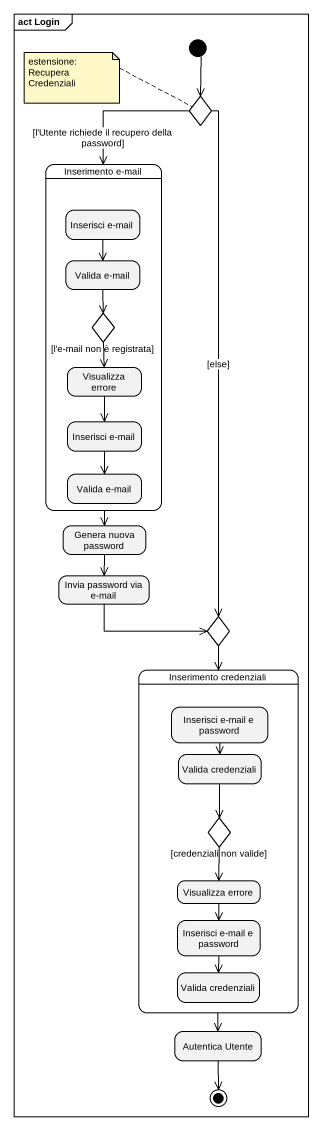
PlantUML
@startuml
mainframe act Login
hide empty description
state choice1 <<choice>>
state "Inserimento e-mail" as Inserimento_e_mail {
  state "Inserisci e-mail" as Inserisci_e_mail
  state "Valida e-mail" as Valida_e_mail
  state "[l'e-mail non è registrata]" as l_e_mail_non_è_registrata <<choice>>
  state "Visualizza errore" as Visualizza_errore
  state "Inserisci e-mail" as Inserisci_e_mail_2
  state "Valida e-mail" as Valida_e_mail_2
}
state "Genera nuova password" as Genera_nuova_password
state "Invia password via e-mail" as Invia_password_via_e_mail
state choice2 <<choice>>
state "Inserimento credenziali" as Inserimento_credenziali {
  state "Inserisci e-mail e password" as Inserisci_e_mail_e_password
  state "Valida credenziali" as Valida_credenziali
  state "[credenziali non valide]" as credenziali_non_valide <<choice>>
  state "Visualizza errore" as Visualizza_errore_2
  state "Inserisci e-mail e password" as Inserisci_e_mail_e_password_2
  state "Valida credenziali" as Valida_credenziali_2
}
state "Autentica Utente" as Autentica_Utente
[*] --> choice1
choice1 --> Inserimento_e_mail : [l'Utente richiede il recupero della password]
choice1 --> choice2 : [else]
Inserimento_e_mail --> Genera_nuova_password
Inserisci_e_mail --> Valida_e_mail
Valida_e_mail --> l_e_mail_non_è_registrata
l_e_mail_non_è_registrata --> Visualizza_errore
Visualizza_errore --> Inserisci_e_mail_2
Inserisci_e_mail_2 --> Valida_e_mail_2
Genera_nuova_password --> Invia_password_via_e_mail
Invia_password_via_e_mail -right-> choice2
choice2 --> Inserimento_credenziali
Inserimento_credenziali --> Autentica_Utente
Inserisci_e_mail_e_password --> Valida_credenziali
Valida_credenziali --> credenziali_non_valide
credenziali_non_valide --> Visualizza_errore_2
Visualizza_errore_2 --> Inserisci_e_mail_e_password_2
Inserisci_e_mail_e_password_2 --> Valida_credenziali_2
Autentica_Utente --> [*]
note left of choice1
  estensione:
  RecuperaCredenziali
end note
@enduml
